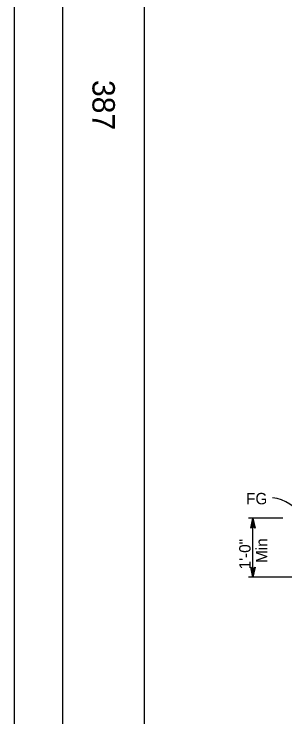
# Model space of a CAD drawing. Extents: x -894 to 866, y -472 to 714.
# Drawn here: x -894 to -727.8, y -251.4 to 179.3 of the extents above; entities that cross this region are included whole.
import ezdxf

# ---------------------------------------------------------------- set-up
doc = ezdxf.new("R2010")
doc.units = 0
for name, color, linetype in [('border_PLOTTING-ELEMENTS', 7, 'Continuous'), ('border_rw_22x34_Cut_Lines', 7, 'Continuous'), ('border_SHEET', 7, 'Continuous'), ('border_WITHIN-BORDER-anno', 7, 'Continuous'), ('str_Text-A', 7, 'Continuous')]:
    doc.layers.add(name, color=color, linetype=linetype)

msp = doc.modelspace()

# ---------------------------------------------------------------- linework, layer by layer
at = {"layer": 'border_PLOTTING-ELEMENTS'}
for points in [[(-894.04, -472.44), (865.96, -472.44), (865.96, 713.56), (-894.04, 713.56)], [(-864.04, 670.56), (835.96, 670.56), (835.96, -429.44), (-864.04, -429.44)]]:
    msp.add_lwpolyline(points, close=True, dxfattribs=at)
at = {"layer": 'border_rw_22x34_Cut_Lines'}
msp.add_lwpolyline([(-864.04, 670.56), (835.96, 670.56), (835.96, -429.44), (-864.04, -429.44)], close=True, dxfattribs=at)
at = {"layer": 'border_SHEET'}
msp.add_line((-814.04, -404.44), (-814.04, 645.56), dxfattribs=at)
at = {"layer": 'str_Text-A'}
for p, q in [((-729.09, -129.67), (-750.16, -129.67)), ((-748.87, -135.67), (-747.53, -129.67)), ((-748.52, -135.46), (-747.53, -131.05)), ((-748.16, -135.22), (-747.54, -132.44)), ((-747.54, -132.44), (-746.91, -135.26)), ((-747.53, -165.69), (-747.53, -129.67)), ((-747.53, -129.67), (-747.53, -129.67)), ((-747.53, -129.67), (-746.2, -135.67)), ((-747.53, -131.07), (-746.56, -135.44)), ((-747.53, -134.87), (-748.87, -135.67)), ((-748.87, -135.67), (-748.87, -135.67)), ((-747.81, -135.05), (-747.54, -133.82)), ((-747.54, -133.82), (-747.27, -135.03)), ((-746.2, -135.67), (-747.53, -134.87)), ((-746.2, -135.67), (-746.2, -135.67)), ((-747.53, -165.69), (-748.86, -159.69)), ((-748.86, -159.69), (-748.86, -159.69)), ((-748.86, -159.69), (-747.53, -160.49)), ((-747.54, -164.3), (-748.5, -159.93)), ((-747.53, -162.93), (-748.16, -160.1)), ((-747.53, -161.55), (-747.8, -160.34)), ((-747.53, -160.49), (-746.19, -159.69)), ((-746.19, -159.69), (-747.53, -165.69)), ((-746.55, -159.91), (-747.53, -164.31)), ((-746.91, -160.14), (-747.53, -162.93)), ((-747.26, -160.32), (-747.53, -161.55)), ((-746.19, -159.69), (-746.19, -159.69)), ((-707.47, -165.69), (-750.16, -165.69)), ((-747.53, -165.69), (-747.53, -165.69))]:
    msp.add_line(p, q, dxfattribs=at)
msp.add_arc((-737.76, -140.4), 23.28, 28.0529, 84.5669, dxfattribs=at)

# ---------------------------------------------------------------- texts
at = {"layer": 'border_WITHIN-BORDER-anno'}
msp.add_text('387', height=13.779, rotation=270, dxfattribs=at).set_placement((-845.95, 138.88))
at = {"layer": 'str_Text-A'}
msp.add_text('FG', height=7, dxfattribs=at).set_placement((-751.67, -121.15))
for s, p in [('1\'-0"', (-748.92, -160.98)), ('Min', (-738.64, -157.08))]:
    msp.add_text(s, height=7, rotation=90, dxfattribs=at).set_placement(p)

doc.saveas('drawing.dxf')
